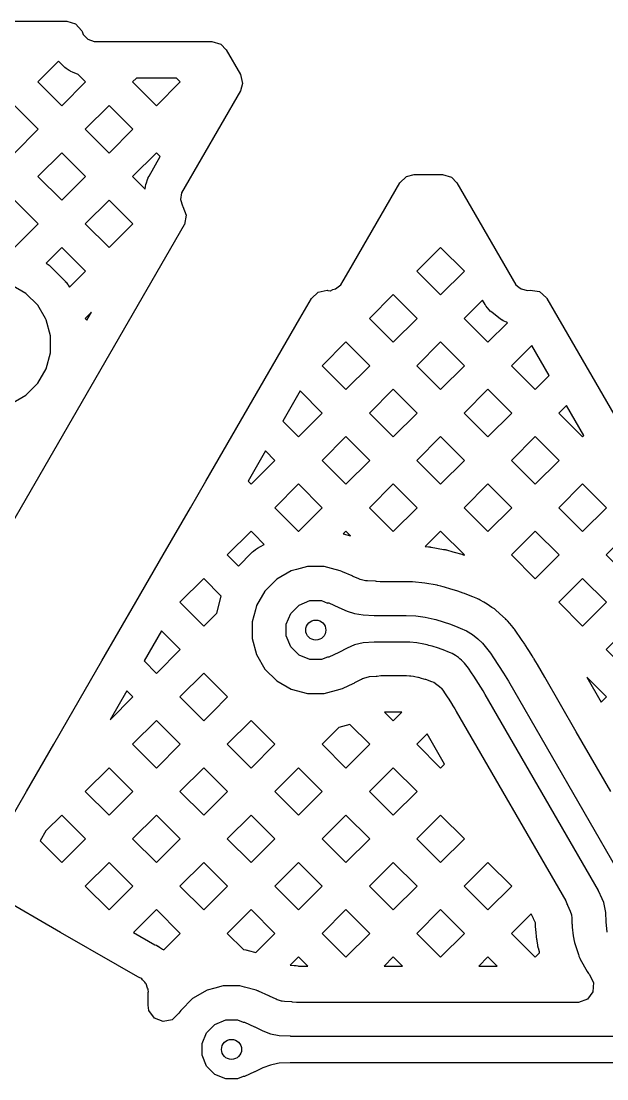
# Model space of a CAD drawing. Extents: x 121.6 to 197.9, y -113.4 to -69.2.
# Drawn here: x 139.33 to 143.71, y -113.22 to -105.3 of the extents above; entities that cross this region are included whole.
import ezdxf

# ---------------------------------------------------------------- set-up
doc = ezdxf.new("R2010")
doc.units = 0
doc.layers.add('BLACK', color=7, linetype='CONTINUOUS')

msp = doc.modelspace()

# ---------------------------------------------------------------- linework, layer by layer
at = {"layer": 'BLACK', "linetype": 'CONTINUOUS'}
for p, q in [((134.801121, -105.3), (139.666846, -105.3)), ((139.666846, -105.3), (139.733885, -105.319685)), ((139.733885, -105.319685), (139.77964, -105.372489)), ((139.77964, -105.372489), (139.781398, -105.376527)), ((139.781398, -105.376527), (139.790663, -105.398894)), ((139.790663, -105.398894), (139.825967, -105.434198)), ((139.825967, -105.434198), (139.872093, -105.453304)), ((139.872093, -105.453304), (140.753009, -105.453304)), ((140.753009, -105.453304), (140.820048, -105.472989)), ((140.820048, -105.472989), (140.860394, -105.515302)), ((140.860394, -105.515302), (140.966345, -105.698814)), ((139.60608, -105.60039), (139.451373, -105.755096)), ((139.642432, -105.636742), (139.60608, -105.60039)), ((139.651462, -105.644926), (139.642432, -105.636742)), ((139.653361, -105.646484), (139.651462, -105.644926)), ((139.66312, -105.65372), (139.653361, -105.646484)), ((139.685471, -105.668655), (139.66312, -105.65372)), ((139.6959, -105.674907), (139.685471, -105.668655)), ((139.698066, -105.676065), (139.6959, -105.674907)), ((139.709077, -105.681273), (139.698066, -105.676065)), ((139.751506, -105.698847), (139.709077, -105.681273)), ((139.807754, -105.755096), (139.751506, -105.698847)), ((140.188687, -105.726304), (140.159894, -105.755096)), ((140.487484, -105.726304), (140.188687, -105.726304)), ((140.516277, -105.755097), (140.487484, -105.726304)), ((140.966345, -105.698814), (140.982818, -105.766714)), ((139.451373, -105.755096), (139.629564, -105.933288)), ((139.629564, -105.933288), (139.807755, -105.755097)), ((139.807755, -105.755097), (139.807754, -105.755096)), ((140.159894, -105.755096), (140.338085, -105.933288)), ((140.338085, -105.933288), (140.516277, -105.755097)), ((140.982818, -105.766714), (140.966345, -105.822814)), ((140.966345, -105.822814), (140.525888, -106.585709)), ((139.453495, -106.109357), (139.275304, -105.931165)), ((139.983825, -105.931165), (139.805633, -106.109357)), ((140.162016, -106.109357), (139.983825, -105.931165)), ((139.275304, -106.287548), (139.453495, -106.109357)), ((139.805633, -106.109357), (139.983825, -106.287548)), ((139.983825, -106.287548), (140.162016, -106.109357)), ((139.629564, -106.285426), (139.451373, -106.463617)), ((139.807756, -106.463617), (139.629564, -106.285426)), ((140.338086, -106.285426), (140.159894, -106.463617)), ((140.367209, -106.314549), (140.338086, -106.285426)), ((140.282742, -106.460852), (140.367209, -106.314549)), ((142.20943, -106.463101), (142.26625, -106.449317)), ((142.26625, -106.449317), (142.478152, -106.449317)), ((142.478152, -106.449317), (142.545191, -106.469002)), ((139.451373, -106.463617), (139.629564, -106.641809)), ((139.629564, -106.641809), (139.807756, -106.463617)), ((140.159894, -106.463617), (140.254191, -106.557915)), ((140.256978, -106.536752), (140.259159, -106.524766)), ((140.259159, -106.524766), (140.259717, -106.522374)), ((140.259717, -106.522374), (140.263055, -106.510689)), ((140.263055, -106.510689), (140.271695, -106.485234)), ((140.271695, -106.485234), (140.276176, -106.473895)), ((140.276176, -106.473895), (140.27719, -106.471658)), ((140.27719, -106.471658), (140.282742, -106.460852)), ((141.777338, -107.172138), (142.158863, -106.511316)), ((142.158863, -106.511316), (142.20943, -106.463101)), ((142.545191, -106.469002), (142.585538, -106.511316)), ((142.585538, -106.511316), (142.722743, -106.748962)), ((140.254191, -106.557915), (140.256978, -106.536752)), ((140.525887, -106.585711), (140.519371, -106.635209)), ((140.525888, -106.585709), (140.525887, -106.585711)), ((139.453495, -106.817877), (139.275304, -106.639686)), ((139.983825, -106.639686), (139.805633, -106.817878)), ((140.162016, -106.817878), (139.983825, -106.639686)), ((140.519371, -106.635209), (140.519371, -106.635213)), ((140.519371, -106.635213), (140.532292, -106.683434)), ((140.532292, -106.683434), (140.532293, -106.683437)), ((140.532293, -106.683437), (140.536188, -106.688513)), ((140.536188, -106.688513), (140.561384, -106.75368)), ((140.561384, -106.75368), (140.547347, -106.822126)), ((142.722743, -106.748962), (143.025996, -107.274212)), ((140.545201, -106.826001), (138.082057, -111.092291)), ((139.275303, -106.996069), (139.453494, -106.817878)), ((139.453494, -106.817878), (139.453495, -106.817877)), ((139.805633, -106.817878), (139.983825, -106.996069)), ((139.983825, -106.996069), (140.162016, -106.817878)), ((140.547347, -106.822126), (140.545201, -106.826001)), ((139.629564, -106.993946), (139.512221, -107.111289)), ((139.807755, -107.172138), (139.629564, -106.993946)), ((142.463649, -106.993947), (142.285457, -107.172138)), ((142.64184, -107.172138), (142.463649, -106.993947)), ((139.512221, -107.111289), (139.513081, -107.111824)), ((139.513081, -107.111824), (139.514442, -107.112733)), ((139.514442, -107.112733), (139.521062, -107.117476)), ((139.521062, -107.117476), (139.535257, -107.128369)), ((139.535257, -107.128369), (139.54154, -107.133526)), ((139.54154, -107.133526), (139.54277, -107.134605)), ((139.54277, -107.134605), (139.548678, -107.14014)), ((139.548678, -107.14014), (139.64986, -107.241322)), ((139.64986, -107.241322), (139.655395, -107.24723)), ((139.687446, -107.292447), (139.807755, -107.172138)), ((141.718406, -107.274212), (141.73556, -107.2445)), ((141.73556, -107.2445), (141.777338, -107.172138)), ((142.285457, -107.172138), (142.463648, -107.350329)), ((142.463648, -107.350329), (142.64184, -107.172138)), ((139.361964, -107.339505), (139.253536, -107.276905)), ((139.655395, -107.24723), (139.656474, -107.24846)), ((139.656474, -107.24846), (139.661631, -107.254743)), ((139.661631, -107.254743), (139.672524, -107.268938)), ((139.672524, -107.268938), (139.677267, -107.275558)), ((139.677267, -107.275558), (139.678176, -107.276919)), ((139.678176, -107.276919), (139.682448, -107.28379)), ((139.682448, -107.28379), (139.687446, -107.292447)), ((141.547721, -107.328954), (141.616328, -107.315731)), ((141.616328, -107.315731), (141.620673, -107.316224)), ((141.620673, -107.316224), (141.622484, -107.316462)), ((141.622484, -107.316462), (141.638429, -107.319631)), ((141.638429, -107.319631), (141.639849, -107.320011)), ((141.639849, -107.320011), (141.658498, -107.310044)), ((141.658498, -107.310044), (141.678797, -107.304605)), ((141.678797, -107.304605), (141.698581, -107.289424)), ((141.698581, -107.289424), (141.718406, -107.274212)), ((143.025996, -107.274212), (143.025996, -107.274213)), ((143.025996, -107.274213), (143.048943, -107.29182)), ((143.048943, -107.29182), (143.065603, -107.304604)), ((143.065603, -107.304604), (143.065605, -107.304605)), ((143.065605, -107.304605), (143.065606, -107.304606)), ((143.065606, -107.304606), (143.113832, -107.317528)), ((143.113832, -107.317528), (143.134141, -107.314854)), ((143.134141, -107.314854), (143.203173, -107.325619)), ((139.450495, -107.428036), (139.361964, -107.339505)), ((141.410997, -107.526399), (141.497155, -107.377168)), ((141.497155, -107.377168), (141.547721, -107.328954)), ((142.109388, -107.348208), (141.931196, -107.526399)), ((142.287578, -107.526398), (142.109388, -107.348208)), ((142.777064, -107.389051), (142.639717, -107.526398)), ((142.796292, -107.422354), (142.777064, -107.389051)), ((143.203173, -107.325619), (143.255429, -107.371999)), ((143.255429, -107.371999), (143.257711, -107.375793)), ((143.257711, -107.375793), (145.319826, -110.94748)), ((139.507283, -107.526398), (139.450495, -107.428036)), ((139.852853, -107.479179), (139.805633, -107.526398)), ((139.818286, -107.53905), (139.852853, -107.479179)), ((142.802902, -107.432604), (142.796292, -107.422354)), ((142.804333, -107.4346), (142.802902, -107.432604)), ((142.811883, -107.44411), (142.804333, -107.4346)), ((142.829608, -107.464321), (142.811883, -107.44411)), ((142.838078, -107.473072), (142.829608, -107.464321)), ((142.839871, -107.474751), (142.838078, -107.473072)), ((142.84914, -107.482615), (142.839871, -107.474751)), ((142.910076, -107.529374), (142.84914, -107.482615)), ((139.513095, -107.536464), (139.507283, -107.526398)), ((139.5455, -107.657399), (139.513095, -107.536464)), ((139.805633, -107.526398), (139.818286, -107.53905)), ((141.206465, -107.880659), (141.410997, -107.526399)), ((141.931196, -107.526399), (142.109388, -107.70459)), ((142.109388, -107.70459), (142.287579, -107.526399)), ((142.287579, -107.526399), (142.287578, -107.526398)), ((142.639717, -107.526398), (142.817909, -107.70459)), ((142.817909, -107.70459), (142.964021, -107.558477)), ((142.920089, -107.536304), (142.910076, -107.529374)), ((142.922175, -107.537601), (142.920089, -107.536304)), ((142.932809, -107.54351), (142.922175, -107.537601)), ((142.956919, -107.555399), (142.932809, -107.54351)), ((142.964021, -107.558477), (142.956919, -107.555399)), ((139.5455, -107.782601), (139.5455, -107.657399)), ((141.755127, -107.702468), (141.576936, -107.880659)), ((141.933319, -107.880659), (141.755127, -107.702468)), ((142.463648, -107.702468), (142.285457, -107.880659)), ((142.64184, -107.880659), (142.463648, -107.702468)), ((139.513095, -107.903536), (139.5455, -107.782601)), ((143.146122, -107.728515), (142.993978, -107.880659)), ((143.276566, -107.954453), (143.146122, -107.728515)), ((139.450495, -108.011964), (139.513095, -107.903536)), ((140.967347, -108.294823), (141.206465, -107.880659)), ((141.576936, -107.880659), (141.755127, -108.058851)), ((141.755127, -108.058851), (141.933319, -107.880659)), ((142.285457, -107.880659), (142.463648, -108.058851)), ((142.463648, -108.058851), (142.64184, -107.880659)), ((142.993978, -107.880659), (143.172169, -108.05885)), ((143.172169, -108.05885), (143.276566, -107.954453)), ((139.361964, -108.100495), (139.450495, -108.011964)), ((139.253536, -108.163095), (139.361964, -108.100495)), ((141.413023, -108.068885), (141.282578, -108.294823)), ((141.579058, -108.23492), (141.413023, -108.068885)), ((142.109388, -108.056729), (141.931196, -108.23492)), ((142.287579, -108.23492), (142.109388, -108.056729)), ((142.817909, -108.056729), (142.639717, -108.23492)), ((142.996099, -108.234919), (142.817909, -108.056729)), ((143.405458, -108.177699), (143.348238, -108.234919)), ((143.535903, -108.403636), (143.405458, -108.177699)), ((141.400867, -108.413112), (141.579058, -108.23492)), ((141.931196, -108.23492), (142.109388, -108.413111)), ((142.109388, -108.413111), (142.287579, -108.23492)), ((142.639717, -108.23492), (142.817909, -108.413111)), ((142.817909, -108.413111), (142.9961, -108.23492)), ((142.9961, -108.23492), (142.996099, -108.234919)), ((143.348238, -108.234919), (143.526429, -108.413111)), ((140.70801, -108.744007), (140.967347, -108.294823)), ((141.282578, -108.294823), (141.400867, -108.413112)), ((141.755127, -108.410989), (141.576936, -108.58918)), ((141.933319, -108.58918), (141.755127, -108.410989)), ((142.463648, -108.410989), (142.285457, -108.58918)), ((142.64184, -108.58918), (142.463648, -108.410989)), ((143.172169, -108.410989), (142.993978, -108.58918)), ((143.350361, -108.58918), (143.172169, -108.410989)), ((143.526429, -108.413111), (143.535903, -108.403636)), ((141.153687, -108.518069), (141.023242, -108.744007)), ((141.046607, -108.767372), (141.224798, -108.58918)), ((141.224798, -108.58918), (141.153687, -108.518069)), ((141.576936, -108.58918), (141.755127, -108.767372)), ((141.755127, -108.767372), (141.933319, -108.58918)), ((142.285457, -108.58918), (142.463648, -108.767372)), ((142.463648, -108.767372), (142.64184, -108.58918)), ((142.993978, -108.58918), (143.172169, -108.767372)), ((143.172169, -108.767372), (143.350361, -108.58918)), ((140.592867, -108.943441), (140.70801, -108.744007)), ((141.023242, -108.744007), (141.046607, -108.767372)), ((141.400867, -108.765249), (141.222675, -108.943441)), ((141.579058, -108.943441), (141.400867, -108.765249)), ((142.109388, -108.76525), (141.931196, -108.943441)), ((142.287579, -108.943441), (142.109388, -108.76525)), ((142.817909, -108.76525), (142.639717, -108.943441)), ((142.9961, -108.943441), (142.817909, -108.76525)), ((143.52643, -108.76525), (143.348238, -108.943441)), ((143.704621, -108.943441), (143.52643, -108.76525)), ((140.388335, -109.297701), (140.592867, -108.943441)), ((141.222675, -108.943441), (141.399339, -109.120105)), ((141.403512, -109.118987), (141.579058, -108.943441)), ((141.931196, -108.943441), (142.109388, -109.121632)), ((142.109388, -109.121632), (142.287579, -108.943441)), ((142.639717, -108.943441), (142.817909, -109.121632)), ((142.817909, -109.121632), (142.9961, -108.943441)), ((143.348238, -108.943441), (143.52643, -109.121632)), ((143.52643, -109.121632), (143.704621, -108.943441)), ((141.046606, -109.11951), (140.868415, -109.297701)), ((141.067039, -109.139943), (141.046606, -109.11951)), ((141.145052, -109.217956), (141.067039, -109.139943)), ((141.399339, -109.120105), (141.403512, -109.118987)), ((141.755127, -109.11951), (141.734694, -109.139943)), ((141.734694, -109.139943), (141.790518, -109.154901)), ((141.790518, -109.154901), (141.755127, -109.11951)), ((142.463648, -109.11951), (142.349097, -109.234061)), ((142.641839, -109.297701), (142.463648, -109.11951)), ((143.172169, -109.11951), (142.993978, -109.297701)), ((143.350361, -109.297701), (143.172169, -109.11951)), ((143.880691, -109.11951), (143.702499, -109.297701)), ((141.117157, -109.234061), (141.145052, -109.217956)), ((140.183803, -109.651961), (140.388335, -109.297701)), ((140.868415, -109.297701), (140.951087, -109.380374)), ((140.951087, -109.380374), (141.051322, -109.28014)), ((141.051322, -109.28014), (141.05723, -109.274605)), ((141.05723, -109.274605), (141.05846, -109.273526)), ((141.05846, -109.273526), (141.064743, -109.268369)), ((141.064743, -109.268369), (141.078938, -109.257476)), ((141.078938, -109.257476), (141.085558, -109.252733)), ((141.085558, -109.252733), (141.086919, -109.251824)), ((141.086919, -109.251824), (141.09379, -109.247552)), ((141.09379, -109.247552), (141.117157, -109.234061)), ((142.349097, -109.234061), (142.374315, -109.236345)), ((142.374315, -109.236345), (142.377211, -109.236642)), ((142.377211, -109.236642), (142.377771, -109.236706)), ((142.377771, -109.236706), (142.380422, -109.237038)), ((142.380422, -109.237038), (142.386532, -109.23787)), ((142.386532, -109.23787), (142.389332, -109.238284)), ((142.389332, -109.238284), (142.38989, -109.238373)), ((142.38989, -109.238373), (142.392637, -109.238843)), ((142.392637, -109.238843), (142.485264, -109.255759)), ((142.485264, -109.255759), (142.487711, -109.256122)), ((142.487711, -109.256122), (142.495243, -109.257477)), ((142.495243, -109.257477), (142.496753, -109.257797)), ((142.496753, -109.257797), (142.504152, -109.259604)), ((142.504152, -109.259604), (142.506639, -109.260293)), ((142.506639, -109.260293), (142.506638, -109.260293)), ((142.506638, -109.260293), (142.506799, -109.260334)), ((142.506799, -109.260334), (142.55525, -109.273794)), ((142.55525, -109.273794), (142.555251, -109.273795)), ((142.555251, -109.273795), (142.564856, -109.276463)), ((142.564856, -109.276463), (142.622109, -109.292365)), ((142.622109, -109.292365), (142.629837, -109.294786)), ((142.629837, -109.294786), (142.631382, -109.295326)), ((142.631382, -109.295326), (142.638964, -109.298258)), ((142.638964, -109.298258), (142.639948, -109.298676)), ((142.639948, -109.298676), (142.640643, -109.298897)), ((142.640643, -109.298897), (142.641839, -109.297701)), ((142.993978, -109.297701), (143.172169, -109.475893)), ((143.172169, -109.475893), (143.350361, -109.297701)), ((143.702499, -109.297701), (143.88069, -109.475892)), ((141.467399, -109.3845), (141.386775, -109.406103)), ((141.592601, -109.3845), (141.467399, -109.3845)), ((141.647562, -109.399227), (141.592601, -109.3845)), ((141.346463, -109.416905), (141.238037, -109.479504)), ((141.386775, -109.406103), (141.346463, -109.416905)), ((141.713613, -109.416925), (141.647562, -109.399227)), ((141.723892, -109.42065), (141.713613, -109.416925)), ((141.725562, -109.421171), (141.723892, -109.42065)), ((141.72926, -109.422756), (141.725562, -109.421171)), ((141.72929, -109.422769), (141.72926, -109.422756)), ((141.729313, -109.422779), (141.72929, -109.422769)), ((141.801773, -109.45451), (141.729313, -109.422779)), ((141.80235, -109.454735), (141.801773, -109.45451)), ((141.805253, -109.456031), (141.80235, -109.454735)), ((141.806064, -109.45639), (141.805253, -109.456031)), ((141.809194, -109.45776), (141.806064, -109.45639)), ((141.809739, -109.458034), (141.809194, -109.45776)), ((141.852159, -109.476973), (141.809739, -109.458034)), ((140.692346, -109.47377), (140.514154, -109.651961)), ((140.823455, -109.604879), (140.692346, -109.47377)), ((141.238034, -109.479506), (141.149506, -109.568034)), ((141.238037, -109.479504), (141.238034, -109.479506)), ((141.863025, -109.481223), (141.852159, -109.476973)), ((141.87121, -109.483988), (141.863025, -109.481223)), ((141.89127, -109.488947), (141.87121, -109.483988)), ((141.902281, -109.490712), (141.89127, -109.488947)), ((141.917519, -109.492197), (141.902281, -109.490712)), ((141.975759, -109.494259), (141.917519, -109.492197)), ((141.975768, -109.49426), (141.975759, -109.494259)), ((141.983924, -109.496185), (141.975768, -109.49426)), ((142.012403, -109.4995), (141.983924, -109.496185)), ((142.252736, -109.4995), (142.012403, -109.4995)), ((142.253303, -109.4995), (142.252736, -109.4995)), ((142.253534, -109.499525), (142.253303, -109.4995)), ((142.346638, -109.507956), (142.253534, -109.499525)), ((142.438701, -109.52477), (142.346638, -109.507956)), ((142.438835, -109.524792), (142.438701, -109.52477)), ((142.442499, -109.52581), (142.438835, -109.524792)), ((142.4656, -109.532228), (142.442499, -109.52581)), ((142.48381, -109.537287), (142.4656, -109.532228)), ((142.483813, -109.537287), (142.48381, -109.537287)), ((142.483814, -109.537288), (142.483813, -109.537287)), ((142.491793, -109.539504), (142.483814, -109.537288)), ((142.491796, -109.539505), (142.491793, -109.539504)), ((142.540888, -109.55314), (142.491796, -109.539505)), ((143.52643, -109.473771), (143.348238, -109.651962)), ((143.70462, -109.651961), (143.52643, -109.473771)), ((140.788987, -109.733512), (140.823455, -109.604879)), ((141.149504, -109.568037), (141.086905, -109.676463)), ((141.149506, -109.568034), (141.149504, -109.568037)), ((142.550609, -109.55674), (142.540888, -109.55314)), ((142.591558, -109.569745), (142.550609, -109.55674)), ((142.631964, -109.58422), (142.591558, -109.569745)), ((142.641891, -109.587256), (142.631964, -109.58422)), ((142.685195, -109.604578), (142.641891, -109.587256)), ((142.685197, -109.604578), (142.685195, -109.604578)), ((142.685197, -109.604579), (142.685197, -109.604578)), ((142.704265, -109.612206), (142.685197, -109.604579)), ((142.704271, -109.61219), (142.704265, -109.612206)), ((142.704319, -109.612227), (142.704271, -109.61219)), ((142.741537, -109.627093), (142.704319, -109.612227)), ((139.930001, -110.09156), (140.183803, -109.651961)), ((140.514154, -109.651961), (140.692346, -109.830153)), ((141.086905, -109.676463), (141.078126, -109.709228)), ((141.342919, -109.734997), (141.404997, -109.672919)), ((141.404997, -109.672919), (141.486105, -109.639323)), ((141.486105, -109.639323), (141.573895, -109.639323)), ((141.573895, -109.639323), (141.617331, -109.657314)), ((141.617331, -109.657314), (141.617867, -109.656784)), ((141.617867, -109.656784), (141.626822, -109.656821)), ((141.626822, -109.656821), (141.626884, -109.656848)), ((141.626884, -109.656848), (141.702172, -109.689818)), ((141.702172, -109.689818), (141.702234, -109.689883)), ((141.702234, -109.689883), (141.702249, -109.689852)), ((141.702249, -109.689852), (141.764324, -109.717567)), ((142.744441, -109.628253), (142.741537, -109.627093)), ((142.745115, -109.628545), (142.744441, -109.628253)), ((142.747105, -109.629341), (142.745115, -109.628545)), ((142.747108, -109.629343), (142.747105, -109.629341)), ((142.747111, -109.629344), (142.747108, -109.629343)), ((142.747112, -109.629345), (142.747111, -109.629344)), ((142.752085, -109.632136), (142.747112, -109.629345)), ((142.758801, -109.636432), (142.752085, -109.632136)), ((142.787509, -109.651962), (142.758801, -109.636432)), ((142.812136, -109.665284), (142.787509, -109.651962)), ((142.848131, -109.690508), (142.812136, -109.665284)), ((142.861321, -109.69792), (142.848131, -109.690508)), ((142.866373, -109.701155), (142.861321, -109.69792)), ((142.874935, -109.708766), (142.866373, -109.701155)), ((143.348238, -109.651962), (143.52643, -109.830153)), ((143.52643, -109.830153), (143.704621, -109.651962)), ((143.704621, -109.651962), (143.70462, -109.651961)), ((140.692346, -109.830153), (140.788987, -109.733512)), ((141.078126, -109.709228), (141.0545, -109.797399)), ((141.309323, -109.816105), (141.342919, -109.734997)), ((141.764324, -109.717567), (141.819516, -109.736208)), ((141.819516, -109.736208), (141.885016, -109.746707)), ((141.885016, -109.746707), (141.966725, -109.7496)), ((141.966725, -109.7496), (141.967601, -109.75)), ((141.967601, -109.75), (142.206592, -109.75)), ((142.206592, -109.75), (142.277417, -109.7532)), ((142.277417, -109.7532), (142.347667, -109.762776)), ((142.347667, -109.762776), (142.41676, -109.778647)), ((142.41676, -109.778647), (142.416762, -109.778648)), ((142.416762, -109.778648), (142.428932, -109.782028)), ((142.875486, -109.709228), (142.874935, -109.708766)), ((142.877871, -109.71135), (142.875486, -109.709228)), ((142.877875, -109.711353), (142.877871, -109.71135)), ((142.902779, -109.733512), (142.877875, -109.711353)), ((142.907815, -109.737993), (142.902779, -109.733512)), ((142.907859, -109.738032), (142.907815, -109.737993)), ((142.949349, -109.774912), (142.907859, -109.738032)), ((142.95554, -109.782458), (142.949349, -109.774912)), ((141.0545, -109.797399), (141.0545, -109.922601)), ((141.309323, -109.903895), (141.309323, -109.816105)), ((142.428932, -109.782028), (142.428934, -109.782028)), ((142.428934, -109.782028), (142.428936, -109.782029)), ((142.428936, -109.782029), (142.483997, -109.798414)), ((142.483997, -109.798414), (142.538422, -109.816799)), ((142.538422, -109.816799), (142.592072, -109.837132)), ((142.592072, -109.837132), (142.592138, -109.837152)), ((142.592138, -109.837152), (142.611236, -109.844791)), ((142.611236, -109.844791), (142.611245, -109.844795)), ((142.611245, -109.844795), (142.657641, -109.866535)), ((142.955856, -109.782198), (142.95554, -109.782458)), ((142.963152, -109.791872), (142.955856, -109.782198)), ((142.98088, -109.810433), (142.963152, -109.791872)), ((143.006224, -109.841723), (142.98088, -109.810433)), ((143.012103, -109.847775), (143.006224, -109.841723)), ((143.011963, -109.847901), (143.012103, -109.847775)), ((143.017371, -109.853944), (143.011963, -109.847901)), ((143.017378, -109.85395), (143.017371, -109.853944)), ((143.074709, -109.937903), (143.017378, -109.85395)), ((143.88069, -109.828031), (143.702499, -110.006222)), ((140.375676, -109.865622), (140.245231, -110.09156)), ((140.516277, -110.006222), (140.375676, -109.865622)), ((141.0545, -109.922601), (141.086905, -110.043536)), ((141.342919, -109.985003), (141.309323, -109.903895)), ((142.657641, -109.866535), (142.701235, -109.893477)), ((142.701235, -109.893477), (142.741437, -109.925259)), ((142.741437, -109.925259), (142.741436, -109.925259)), ((142.741436, -109.925259), (142.741438, -109.92526)), ((142.741438, -109.92526), (142.741437, -109.925261)), ((142.741437, -109.925261), (142.776046, -109.958652)), ((143.074712, -109.937907), (143.074709, -109.937903)), ((143.088647, -109.958311), (143.074712, -109.937907)), ((140.338085, -110.184414), (140.516277, -110.006222)), ((141.404997, -110.047081), (141.342919, -109.985003)), ((141.76464, -109.994919), (141.703269, -110.027497)), ((141.764657, -109.994911), (141.76464, -109.994919)), ((141.819039, -109.970516), (141.764657, -109.994911)), ((141.819042, -109.970515), (141.819039, -109.970516)), ((141.884168, -109.955267), (141.819042, -109.970515)), ((141.966967, -109.950619), (141.884168, -109.955267)), ((141.96835, -109.95), (141.966967, -109.950619)), ((142.206592, -109.95), (141.96835, -109.95)), ((142.206593, -109.95), (142.206592, -109.949999)), ((142.206592, -109.949999), (142.206592, -109.95)), ((142.23304, -109.950007), (142.206593, -109.95)), ((142.285718, -109.954777), (142.23304, -109.950007)), ((142.33775, -109.96428), (142.285718, -109.954777)), ((142.363234, -109.971352), (142.33775, -109.96428)), ((142.363235, -109.971351), (142.363234, -109.971351)), ((142.363234, -109.971351), (142.363234, -109.971352)), ((142.363238, -109.971352), (142.363235, -109.971351)), ((142.3754, -109.97473), (142.363238, -109.971352)), ((142.375402, -109.974731), (142.3754, -109.97473)), ((142.375402, -109.974732), (142.375402, -109.974731)), ((142.399562, -109.981444), (142.375402, -109.974732)), ((142.447361, -109.996623), (142.399562, -109.981444)), ((142.494574, -110.013538), (142.447361, -109.996623)), ((142.517855, -110.022851), (142.494574, -110.013538)), ((142.776046, -109.958652), (142.807815, -109.994755)), ((142.807815, -109.994755), (142.83649, -110.033271)), ((143.088658, -109.958328), (143.088647, -109.958311)), ((143.094055, -109.966231), (143.088658, -109.958328)), ((143.096734, -109.970899), (143.094055, -109.966231)), ((143.119574, -110.006222), (143.096734, -109.970899)), ((143.128917, -110.020671), (143.119574, -110.006222)), ((143.702499, -110.006222), (143.88069, -110.184414)), ((139.676319, -110.53095), (139.930001, -110.09156)), ((140.245231, -110.09156), (140.338085, -110.184414)), ((141.086905, -110.043536), (141.149505, -110.151964)), ((141.486105, -110.080677), (141.404997, -110.047081)), ((141.573895, -110.080677), (141.486105, -110.080677)), ((141.617571, -110.062585), (141.573895, -110.080677)), ((141.618171, -110.063138), (141.617571, -110.062585)), ((141.627119, -110.062772), (141.618171, -110.063138)), ((141.702699, -110.02778), (141.627119, -110.062772)), ((141.703269, -110.027497), (141.702699, -110.02778)), ((142.517857, -110.022846), (142.517855, -110.022851)), ((142.517858, -110.022846), (142.517857, -110.022846)), ((142.517862, -110.022848), (142.517858, -110.022846)), ((142.53696, -110.030487), (142.517862, -110.022848)), ((142.53696, -110.030488), (142.53696, -110.030487)), ((142.550069, -110.035724), (142.53696, -110.030488)), ((142.574899, -110.049156), (142.550069, -110.035724)), ((142.598018, -110.065358), (142.574899, -110.049156)), ((142.60856, -110.074738), (142.598018, -110.065358)), ((142.608562, -110.07474), (142.60856, -110.074738)), ((142.620441, -110.085301), (142.608562, -110.07474)), ((142.642397, -110.108288), (142.620441, -110.085301)), ((142.83649, -110.033271), (142.836535, -110.033325)), ((142.836535, -110.033325), (142.859389, -110.066792)), ((142.859389, -110.066792), (142.85939, -110.066793)), ((142.85939, -110.066793), (142.85939, -110.066794)), ((142.85939, -110.066794), (142.897938, -110.124795)), ((143.14894, -110.053419), (143.128917, -110.020671)), ((143.159851, -110.071263), (143.14894, -110.053419)), ((143.162898, -110.075702), (143.159851, -110.071263)), ((143.164458, -110.078404), (143.162898, -110.075702)), ((143.16446, -110.078406), (143.164458, -110.078404)), ((143.187531, -110.118366), (143.16446, -110.078406)), ((141.149505, -110.151964), (141.238036, -110.240495)), ((142.662405, -110.132989), (142.642397, -110.108288)), ((142.671369, -110.146115), (142.662405, -110.132989)), ((142.671372, -110.146113), (142.671369, -110.146115)), ((142.671373, -110.146115), (142.671372, -110.146113)), ((142.694229, -110.179584), (142.671373, -110.146115)), ((142.897938, -110.124795), (142.935013, -110.183749)), ((143.215143, -110.166192), (143.187531, -110.118366)), ((143.242526, -110.21362), (143.215143, -110.166192)), ((140.692346, -110.182291), (140.514154, -110.360483)), ((140.870537, -110.360483), (140.692346, -110.182291)), ((141.238036, -110.240495), (141.346464, -110.303095)), ((141.816889, -110.256343), (141.823065, -110.253172)), ((141.823065, -110.253172), (141.873328, -110.226489)), ((141.873328, -110.226489), (141.880696, -110.222886)), ((141.880696, -110.222886), (141.889147, -110.219095)), ((141.889147, -110.219095), (141.932946, -110.20843)), ((141.932946, -110.20843), (141.981287, -110.205717)), ((141.981287, -110.205717), (141.986848, -110.204365)), ((141.986848, -110.204365), (141.988319, -110.204008)), ((141.988319, -110.204008), (142.017605, -110.2005)), ((142.017605, -110.2005), (142.151079, -110.2005)), ((142.151079, -110.2005), (142.151082, -110.200501)), ((142.151082, -110.200501), (142.203789, -110.2005)), ((142.203789, -110.2005), (142.209383, -110.200625)), ((142.209383, -110.200625), (142.231188, -110.201611)), ((142.231188, -110.201611), (142.242339, -110.202621)), ((142.242339, -110.202621), (142.261185, -110.20519)), ((142.261185, -110.20519), (142.27218, -110.207197)), ((142.27218, -110.207197), (142.293502, -110.212095)), ((142.293502, -110.212095), (142.298864, -110.213456)), ((142.298864, -110.213456), (142.307285, -110.215795)), ((142.307285, -110.215795), (142.309406, -110.216405)), ((142.309406, -110.216405), (142.345478, -110.227139)), ((142.345478, -110.227139), (142.349799, -110.228512)), ((142.349799, -110.228512), (142.38434, -110.240181)), ((142.38434, -110.240181), (142.388595, -110.241705)), ((142.388595, -110.241705), (142.39534, -110.244261)), ((142.39534, -110.244261), (142.41246, -110.250749)), ((142.41246, -110.250749), (142.468173, -110.292913)), ((142.69423, -110.179585), (142.694229, -110.179584)), ((142.712448, -110.206263), (142.694229, -110.179585)), ((142.694229, -110.179585), (142.69423, -110.179585)), ((142.747531, -110.260519), (142.712448, -110.206263)), ((142.935013, -110.183749), (142.970587, -110.243609)), ((142.970587, -110.243609), (142.970593, -110.243618)), ((142.970593, -110.243618), (143.8181, -111.711542)), ((143.478928, -110.623081), (143.242526, -110.21362)), ((143.557758, -110.21362), (143.665269, -110.399834)), ((143.704621, -110.360483), (143.557758, -110.21362)), ((140.11634, -110.314806), (139.991549, -110.53095)), ((140.162016, -110.360483), (140.11634, -110.314806)), ((141.346464, -110.303095), (141.467399, -110.3355)), ((141.592601, -110.3355), (141.713536, -110.303095)), ((141.713536, -110.303095), (141.713542, -110.303091)), ((141.713542, -110.303091), (141.721046, -110.299984)), ((141.721046, -110.299984), (141.72114, -110.300211)), ((141.72114, -110.300211), (141.729722, -110.29628)), ((141.729722, -110.29628), (141.734455, -110.29463)), ((141.734455, -110.29463), (141.734464, -110.294628)), ((141.734464, -110.294628), (141.810044, -110.259636)), ((141.810044, -110.259636), (141.816319, -110.256626)), ((141.816319, -110.256626), (141.816889, -110.256343)), ((142.468173, -110.292913), (142.470921, -110.296776)), ((142.470921, -110.296776), (142.486891, -110.320163)), ((142.486891, -110.320163), (142.487759, -110.321451)), ((142.487759, -110.321451), (142.518768, -110.368106)), ((142.781235, -110.315641), (142.747531, -110.260519)), ((142.797387, -110.343619), (142.781235, -110.315641)), ((139.991549, -110.53095), (140.162016, -110.360483)), ((140.514154, -110.360483), (140.692346, -110.538674)), ((140.75752, -110.4735), (140.870537, -110.360483)), ((141.467399, -110.3355), (141.467401, -110.3355)), ((141.467401, -110.3355), (141.592599, -110.3355)), ((141.592599, -110.3355), (141.592601, -110.3355)), ((142.518768, -110.368106), (142.520466, -110.370733)), ((142.520466, -110.370733), (142.549834, -110.417433)), ((142.797388, -110.343619), (142.797387, -110.343619)), ((143.64467, -111.811153), (142.797388, -110.343619)), ((143.665269, -110.399834), (143.704621, -110.360483)), ((140.692346, -110.538674), (140.75752, -110.4735)), ((142.140034, -110.4735), (142.044214, -110.4735)), ((142.044214, -110.4735), (142.109387, -110.538674)), ((142.109387, -110.538674), (142.174561, -110.4735)), ((142.140058, -110.473501), (142.140034, -110.4735)), ((142.174561, -110.4735), (142.140058, -110.473501)), ((142.549834, -110.417433), (142.551462, -110.420094)), ((142.551462, -110.420094), (142.569793, -110.45094)), ((142.569793, -110.45094), (142.580057, -110.46821)), ((142.580057, -110.46821), (142.580847, -110.46956)), ((142.580847, -110.46956), (143.3994, -111.887335)), ((139.570206, -110.714743), (139.676319, -110.53095)), ((140.338085, -110.536552), (140.159894, -110.714743)), ((140.516277, -110.714743), (140.338085, -110.536552)), ((141.046606, -110.536552), (140.868415, -110.714743)), ((141.224798, -110.714743), (141.046606, -110.536552)), ((141.78512, -110.566544), (141.703178, -110.5885)), ((141.933319, -110.714743), (141.78512, -110.566544)), ((141.703178, -110.5885), (141.576935, -110.714743)), ((142.36262, -110.63758), (142.285456, -110.714743)), ((142.493065, -110.863518), (142.36262, -110.63758)), ((143.736381, -111.069003), (143.478928, -110.623081)), ((139.365673, -111.069004), (139.570206, -110.714743)), ((140.159894, -110.714743), (140.338085, -110.892935)), ((140.338085, -110.892935), (140.516277, -110.714743)), ((140.868415, -110.714743), (141.046606, -110.892935)), ((141.046606, -110.892935), (141.224798, -110.714743)), ((141.576935, -110.714743), (141.755127, -110.892935)), ((141.755127, -110.892935), (141.933319, -110.714743)), ((142.285456, -110.714743), (142.463648, -110.892934)), ((142.463648, -110.892934), (142.493065, -110.863518)), ((139.983825, -110.890812), (139.805633, -111.069004)), ((140.162016, -111.069004), (139.983825, -110.890812)), ((140.692346, -110.890812), (140.514154, -111.069004)), ((140.870537, -111.069004), (140.692346, -110.890812)), ((141.400867, -110.890812), (141.222675, -111.069004)), ((141.579058, -111.069004), (141.400867, -110.890812)), ((142.109388, -110.890813), (141.931196, -111.069004)), ((142.287579, -111.069004), (142.109388, -110.890813)), ((139.15199, -111.439113), (139.365673, -111.069004)), ((139.805633, -111.069004), (139.983825, -111.247195)), ((139.983825, -111.247195), (140.162016, -111.069004)), ((140.514154, -111.069004), (140.692346, -111.247195)), ((140.692346, -111.247195), (140.870537, -111.069004)), ((141.222675, -111.069004), (141.400867, -111.247195)), ((141.400867, -111.247195), (141.579058, -111.069004)), ((141.931196, -111.069004), (142.109388, -111.247195)), ((142.109388, -111.247195), (142.287579, -111.069004)), ((139.629564, -111.245072), (139.51052, -111.364116)), ((139.807756, -111.423264), (139.629564, -111.245072)), ((140.338085, -111.245073), (140.159894, -111.423264)), ((140.516277, -111.423264), (140.338085, -111.245073)), ((141.046606, -111.245073), (140.868415, -111.423264)), ((141.224798, -111.423264), (141.046606, -111.245073)), ((141.755127, -111.245073), (141.576936, -111.423264)), ((141.933319, -111.423264), (141.755127, -111.245073)), ((142.463648, -111.245073), (142.285457, -111.423264)), ((142.64184, -111.423264), (142.463648, -111.245073)), ((139.51052, -111.364116), (139.467221, -111.439113)), ((139.467221, -111.439113), (139.629564, -111.601456)), ((139.629564, -111.601456), (139.807756, -111.423264)), ((140.159894, -111.423264), (140.338085, -111.601456)), ((140.338085, -111.601456), (140.516277, -111.423264)), ((140.868415, -111.423264), (141.046606, -111.601456)), ((141.046606, -111.601456), (141.224798, -111.423264)), ((141.576936, -111.423264), (141.755127, -111.601456)), ((141.755127, -111.601456), (141.933319, -111.423264)), ((142.285457, -111.423264), (142.463648, -111.601456)), ((142.463648, -111.601456), (142.64184, -111.423264)), ((139.983825, -111.599333), (139.805633, -111.777525)), ((140.162016, -111.777525), (139.983825, -111.599333)), ((140.692346, -111.599333), (140.514154, -111.777525)), ((140.870537, -111.777525), (140.692346, -111.599333)), ((141.400867, -111.599333), (141.222675, -111.777525)), ((141.579058, -111.777525), (141.400867, -111.599333)), ((142.109388, -111.599334), (141.931196, -111.777525)), ((142.287579, -111.777525), (142.109388, -111.599334)), ((142.817909, -111.599334), (142.639717, -111.777525)), ((142.996099, -111.777524), (142.817909, -111.599334)), ((139.621441, -112.124237), (139.080072, -111.811677)), ((139.805633, -111.777525), (139.983825, -111.955716)), ((139.983825, -111.955716), (140.162016, -111.777525)), ((140.514154, -111.777525), (140.692346, -111.955716)), ((140.692346, -111.955716), (140.870537, -111.777525)), ((141.222675, -111.777525), (141.400867, -111.955716)), ((141.400867, -111.955716), (141.579058, -111.777525)), ((141.931196, -111.777525), (142.109388, -111.955716)), ((142.109388, -111.955716), (142.287579, -111.777525)), ((142.639717, -111.777525), (142.817908, -111.955716)), ((142.817908, -111.955716), (142.996099, -111.777524)), ((143.644748, -111.8133), (143.64467, -111.811153)), ((143.671562, -111.871937), (143.644748, -111.8133)), ((143.3994, -111.887335), (143.40997, -111.913944)), ((143.40997, -111.913944), (143.410412, -111.913793)), ((143.410412, -111.913793), (143.412392, -111.91956)), ((143.684646, -111.900548), (143.671562, -111.871937)), ((143.699143, -111.975812), (143.684646, -111.900548)), ((140.338085, -111.953594), (140.167442, -112.124237)), ((140.516276, -112.131785), (140.338085, -111.953594)), ((141.046606, -111.953594), (140.868415, -112.131785)), ((141.224797, -112.131785), (141.046606, -111.953594)), ((141.755127, -111.953594), (141.576936, -112.131785)), ((141.933319, -112.131785), (141.755127, -111.953594)), ((142.463648, -111.953594), (142.285457, -112.131785)), ((142.64184, -112.131785), (142.463648, -111.953594)), ((143.14063, -111.985133), (142.993977, -112.131785)), ((143.154528, -112.009205), (143.14063, -111.985133)), ((143.412392, -111.91956), (143.433366, -111.965425)), ((143.433366, -111.965425), (143.442353, -111.993503)), ((143.442353, -111.993503), (143.442713, -111.995369)), ((143.442713, -111.995369), (143.444876, -112.014342)), ((143.701644, -112.04446), (143.699143, -111.975812)), ((143.156368, -112.014562), (143.154528, -112.009205)), ((143.158458, -112.020199), (143.156368, -112.014562)), ((143.158912, -112.021338), (143.158458, -112.020199)), ((143.16133, -112.026993), (143.158912, -112.021338)), ((143.173092, -112.052715), (143.16133, -112.026993)), ((143.173539, -112.064963), (143.173092, -112.052715)), ((143.173634, -112.067069), (143.173539, -112.064963)), ((143.174228, -112.078176), (143.173634, -112.067069)), ((143.444876, -112.014342), (143.446314, -112.053798)), ((143.446314, -112.053798), (143.446769, -112.062316)), ((143.446769, -112.062316), (143.446829, -112.063178)), ((143.446829, -112.063178), (143.447174, -112.067069)), ((143.447174, -112.067069), (143.44765, -112.072438)), ((143.44765, -112.072438), (143.448845, -112.083598)), ((143.701699, -112.045243), (143.701644, -112.04446)), ((143.709916, -112.122004), (143.701699, -112.045243)), ((140.047858, -112.370429), (139.621441, -112.124237)), ((140.167442, -112.124237), (140.326622, -112.21614)), ((140.392967, -112.255094), (140.516276, -112.131785)), ((140.868415, -112.131785), (140.989289, -112.25266)), ((141.082568, -112.274014), (141.224797, -112.131785)), ((141.576936, -112.131785), (141.755127, -112.309977)), ((141.755127, -112.309977), (141.933319, -112.131785)), ((142.285457, -112.131785), (142.463648, -112.309977)), ((142.463648, -112.309977), (142.64184, -112.131785)), ((142.993977, -112.131785), (143.172169, -112.309976)), ((143.174354, -112.080212), (143.174228, -112.078176)), ((143.174591, -112.083598), (143.174354, -112.080212)), ((143.174772, -112.08589), (143.174591, -112.083598)), ((143.175836, -112.097892), (143.174772, -112.08589)), ((143.176056, -112.100139), (143.175836, -112.097892)), ((143.184612, -112.180073), (143.176056, -112.100139)), ((143.448845, -112.083598), (143.455865, -112.149186)), ((143.455865, -112.149186), (143.459746, -112.173922)), ((140.326622, -112.21614), (140.337982, -112.220846)), ((140.337982, -112.220846), (140.348992, -112.226054)), ((140.348992, -112.226054), (140.351158, -112.227212)), ((140.351158, -112.227212), (140.361585, -112.233462)), ((140.361585, -112.233462), (140.383937, -112.248397)), ((143.184975, -112.183109), (143.184612, -112.180073)), ((143.185453, -112.186729), (143.184975, -112.183109)), ((143.185885, -112.189717), (143.185453, -112.186729)), ((143.190329, -112.21804), (143.185885, -112.189717)), ((143.190838, -112.221043), (143.190329, -112.21804)), ((143.191492, -112.224633), (143.190838, -112.221043)), ((143.192074, -112.227621), (143.191492, -112.224633)), ((143.193278, -112.233419), (143.192074, -112.227621)), ((143.193922, -112.236341), (143.193278, -112.233419)), ((143.459746, -112.173922), (143.460207, -112.17614)), ((143.460207, -112.17614), (143.46021, -112.176154)), ((143.46021, -112.176154), (143.466455, -112.200273)), ((143.466455, -112.200273), (143.494409, -112.289966)), ((140.383937, -112.248397), (140.392967, -112.255094)), ((140.989289, -112.25266), (140.98937, -112.252668)), ((140.98937, -112.252668), (141.007109, -112.255004)), ((141.007109, -112.255004), (141.015093, -112.256322)), ((141.015093, -112.256322), (141.016698, -112.256641)), ((141.016698, -112.256641), (141.024619, -112.258487)), ((141.024619, -112.258487), (141.082568, -112.274014)), ((141.400866, -112.307854), (141.338291, -112.370429)), ((141.469512, -112.3765), (141.400866, -112.307854)), ((142.109388, -112.307855), (142.040743, -112.3765)), ((142.178033, -112.3765), (142.109388, -112.307855)), ((142.817909, -112.307855), (142.749264, -112.3765)), ((142.886554, -112.3765), (142.817909, -112.307855)), ((143.172169, -112.309976), (143.204613, -112.277533)), ((143.194746, -112.239878), (143.193922, -112.236341)), ((143.195471, -112.242827), (143.194746, -112.239878)), ((143.202623, -112.270448), (143.195471, -112.242827)), ((143.203408, -112.273336), (143.202623, -112.270448)), ((143.204403, -112.276829), (143.203408, -112.273336)), ((143.204613, -112.277533), (143.204403, -112.276829)), ((143.494409, -112.289966), (143.497931, -112.300463)), ((143.497931, -112.300463), (143.498261, -112.30138)), ((143.498261, -112.30138), (143.504615, -112.317916)), ((140.198579, -112.457448), (140.047858, -112.370429)), ((141.338291, -112.370429), (141.369407, -112.371837)), ((141.369407, -112.371837), (141.375523, -112.372265)), ((141.375523, -112.372265), (141.376745, -112.372381)), ((141.376745, -112.372381), (141.382743, -112.373098)), ((141.382743, -112.373098), (141.396016, -112.375014)), ((141.396016, -112.375014), (141.402054, -112.376039)), ((141.402054, -112.376039), (141.403258, -112.376274)), ((141.403258, -112.376274), (141.404283, -112.3765)), ((141.404283, -112.3765), (141.469512, -112.3765)), ((142.040743, -112.3765), (142.178033, -112.3765)), ((142.749264, -112.3765), (142.886554, -112.3765)), ((143.504615, -112.317916), (143.504582, -112.317928)), ((143.504582, -112.317928), (143.506905, -112.323536)), ((143.506905, -112.323536), (143.561405, -112.417935)), ((140.21312, -112.464619), (140.198579, -112.457448)), ((140.22109, -112.467921), (140.21312, -112.464619)), ((140.221092, -112.467922), (140.22109, -112.467921)), ((140.228056, -112.472575), (140.221092, -112.467922)), ((140.234369, -112.478112), (140.228056, -112.472575)), ((143.561405, -112.417935), (143.569504, -112.431962)), ((143.569504, -112.431962), (143.569506, -112.431965)), ((143.569506, -112.431965), (143.57536, -112.437819)), ((143.57536, -112.437819), (143.608845, -112.499142)), ((140.23961, -112.484941), (140.234369, -112.478112)), ((140.250302, -112.497132), (140.23961, -112.484941)), ((140.256392, -112.503222), (140.250302, -112.497132)), ((140.261049, -112.510191), (140.256392, -112.503222)), ((140.26476, -112.517718), (140.261049, -112.510191)), ((140.264762, -112.51772), (140.26476, -112.517718)), ((140.266578, -112.5245), (140.264762, -112.51772)), ((140.266987, -112.526026), (140.266578, -112.5245)), ((140.272203, -112.54139), (140.266987, -112.526026)), ((140.275499, -112.549347), (140.272203, -112.54139)), ((140.277134, -112.557568), (140.275499, -112.549347)), ((140.774366, -112.54139), (140.716463, -112.556905)), ((140.837399, -112.5245), (140.774366, -112.54139)), ((140.962601, -112.5245), (140.837399, -112.5245)), ((140.997614, -112.533882), (140.962601, -112.5245)), ((141.083535, -112.556904), (140.997614, -112.533882)), ((143.608845, -112.499142), (143.603861, -112.568834)), ((140.2755, -112.590661), (140.276561, -112.574475)), ((140.2755, -112.66789), (140.2755, -112.590661)), ((140.276561, -112.574475), (140.277684, -112.565946)), ((140.277682, -112.56594), (140.277134, -112.557568)), ((140.277684, -112.565946), (140.277682, -112.56594)), ((140.608034, -112.619506), (140.519504, -112.708036)), ((140.608037, -112.619504), (140.608034, -112.619506)), ((140.716463, -112.556905), (140.608037, -112.619504)), ((141.084634, -112.55736), (141.083535, -112.556904)), ((141.095339, -112.561228), (141.084634, -112.55736)), ((141.095524, -112.561285), (141.095339, -112.561228)), ((141.095526, -112.561286), (141.095524, -112.561285)), ((141.097638, -112.562182), (141.095526, -112.561286)), ((141.097901, -112.562295), (141.097638, -112.562182)), ((141.097935, -112.56231), (141.097901, -112.562295)), ((141.097984, -112.562331), (141.097935, -112.56231)), ((141.101754, -112.563988), (141.097984, -112.562331)), ((141.177761, -112.598172), (141.101754, -112.563988)), ((141.180157, -112.599274), (141.177761, -112.598172)), ((141.181646, -112.599959), (141.180157, -112.599274)), ((141.181897, -112.600077), (141.181646, -112.599959)), ((141.181939, -112.600097), (141.181897, -112.600077)), ((141.18196, -112.600107), (141.181939, -112.600097)), ((141.184834, -112.601481), (141.18196, -112.600107)), ((141.233122, -112.624946), (141.184834, -112.601481)), ((141.242305, -112.628958), (141.233122, -112.624946)), ((141.251447, -112.632518), (141.242305, -112.628958)), ((143.561989, -112.624767), (143.496525, -112.649184)), ((143.603861, -112.568834), (143.561989, -112.624767)), ((140.28232, -112.708446), (140.2755, -112.66789)), ((140.322848, -112.76536), (140.28232, -112.708446)), ((140.519504, -112.708036), (140.506887, -112.729891)), ((141.272719, -112.638679), (141.251447, -112.632518)), ((141.277521, -112.639615), (141.272719, -112.638679)), ((141.295641, -112.641779), (141.277521, -112.639615)), ((141.350373, -112.644254), (141.295641, -112.641779)), ((141.357052, -112.6459), (141.350373, -112.644254)), ((141.386712, -112.6495), (141.357052, -112.6459)), ((143.487679, -112.6495), (141.386712, -112.6495)), ((143.496525, -112.649184), (143.487679, -112.6495)), ((140.387712, -112.791328), (140.322848, -112.76536)), ((140.45632, -112.778106), (140.387712, -112.791328)), ((140.506887, -112.729891), (140.45632, -112.778106)), ((140.774997, -112.812919), (140.856105, -112.779323)), ((140.856105, -112.779323), (140.943895, -112.779323)), ((140.943895, -112.779323), (140.987377, -112.797333)), ((140.712919, -112.874997), (140.774997, -112.812919)), ((140.987377, -112.797333), (140.987821, -112.796894)), ((140.987821, -112.796894), (140.996776, -112.796931)), ((140.996776, -112.796931), (140.997039, -112.797044)), ((140.997039, -112.797044), (141.072944, -112.831182)), ((141.072944, -112.831182), (141.073195, -112.8313)), ((141.073195, -112.8313), (141.109181, -112.848787)), ((141.109181, -112.848787), (141.135275, -112.861468)), ((141.135275, -112.861468), (141.135279, -112.86147)), ((141.135279, -112.86147), (141.135282, -112.861471)), ((141.135282, -112.861471), (141.19042, -112.882944)), ((140.679323, -112.956105), (140.712919, -112.874997)), ((141.19042, -112.882944), (141.256113, -112.895753)), ((141.256113, -112.895753), (141.33883, -112.899494)), ((141.33883, -112.899494), (141.33991, -112.9)), ((141.33991, -112.9), (144.105872, -112.9)), ((140.679323, -113.043895), (140.679323, -112.956105)), ((140.712919, -113.125003), (140.679323, -113.043895)), ((141.244669, -113.106477), (141.190421, -113.117054)), ((141.256113, -113.104246), (141.244669, -113.106477)), ((141.256114, -113.104245), (141.256113, -113.104246)), ((141.256119, -113.104245), (141.256114, -113.104245)), ((141.338829, -113.100505), (141.256119, -113.104245)), ((141.339974, -113.1), (141.338829, -113.100505)), ((144.105872, -113.1), (141.339974, -113.1)), ((140.774997, -113.187081), (140.712919, -113.125003)), ((141.072888, -113.168841), (140.997054, -113.202948)), ((141.073203, -113.168694), (141.072888, -113.168841)), ((141.135275, -113.13853), (141.073203, -113.168694)), ((141.135279, -113.138528), (141.135275, -113.13853)), ((141.190421, -113.117054), (141.135279, -113.138528)), ((140.856105, -113.220677), (140.774997, -113.187081)), ((140.943895, -113.220677), (140.856105, -113.220677)), ((140.987475, -113.202625), (140.943895, -113.220677)), ((140.988103, -113.203217), (140.987475, -113.202625)), ((140.997054, -113.202948), (140.988103, -113.203217))]:
    msp.add_line(p, q, dxfattribs=at)
at = {"layer": 'BLACK'}
for centre in [(141.53, -109.86), (140.9, -113)]:
    msp.add_circle(centre, 0.075, dxfattribs=at)

doc.saveas('drawing.dxf')
